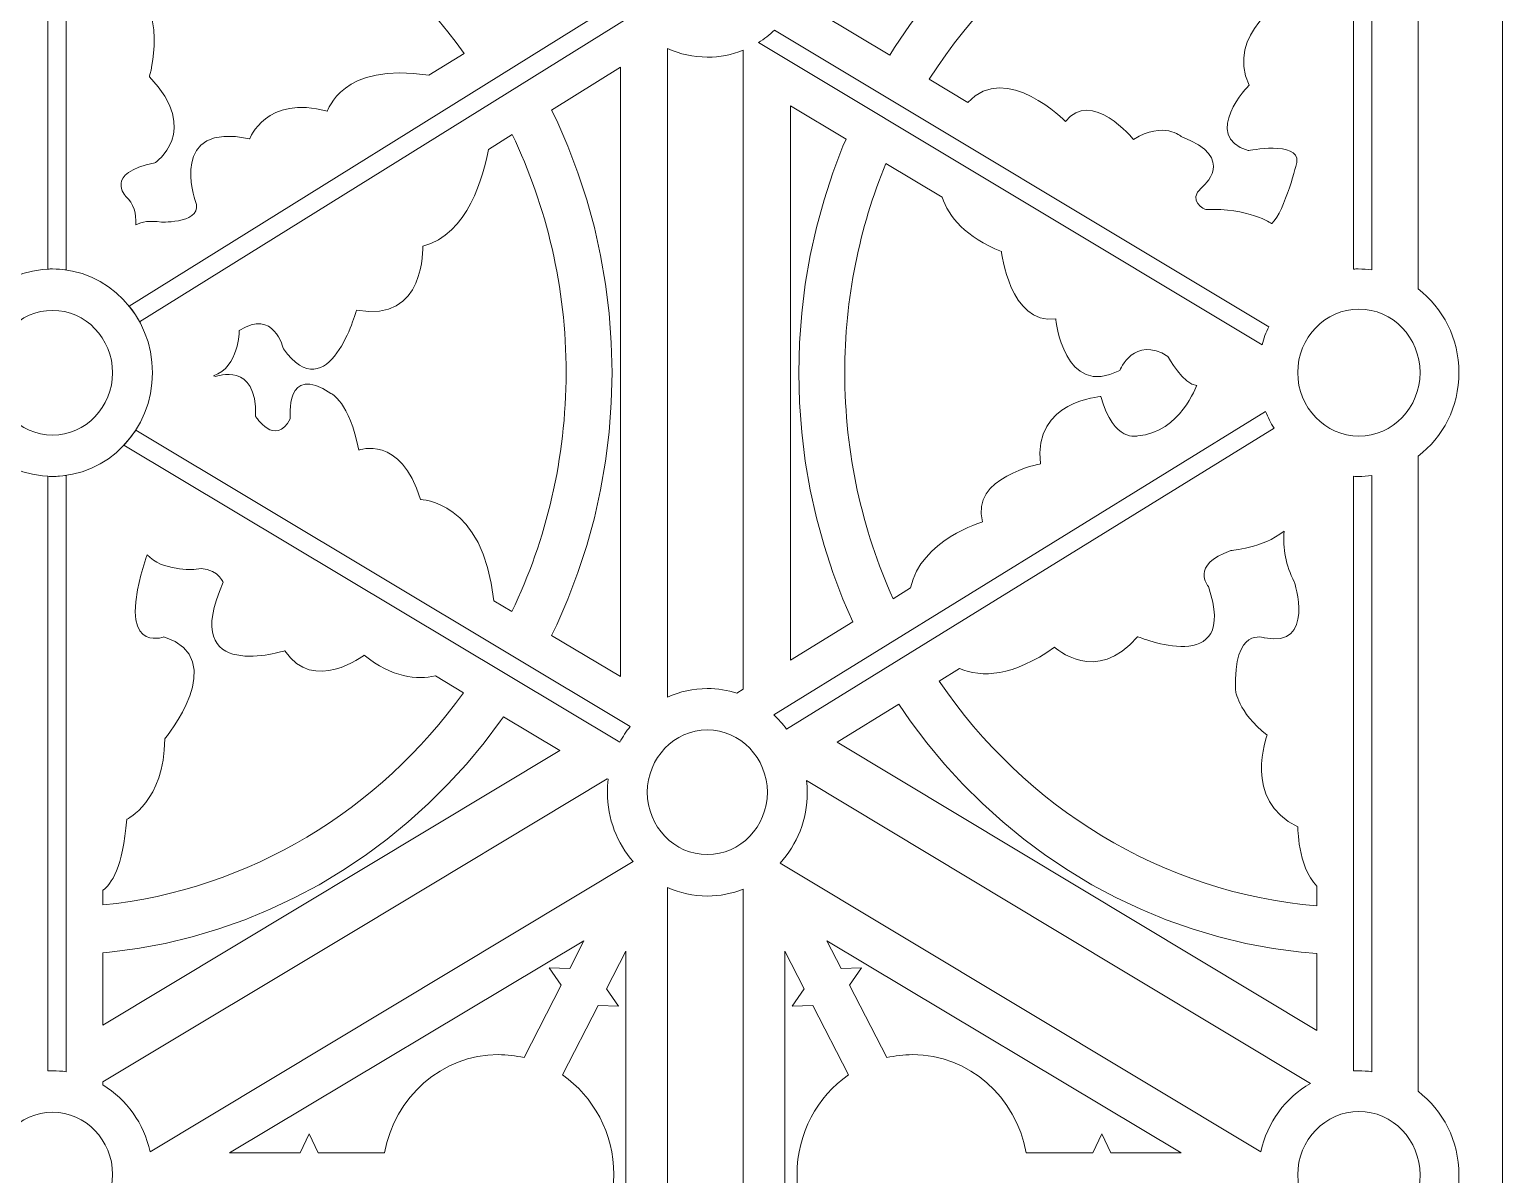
# Model space of a CAD drawing. Header units: centimetres. Extents: x 10.1 to 16.7, y -9.5 to 9.5.
# Drawn here: x 13.382 to 16.738, y 4.624 to 7.234 of the extents above; entities that cross this region are included whole.
import ezdxf

# ---------------------------------------------------------------- set-up
doc = ezdxf.new("R2010")
doc.units = ezdxf.units.CM
doc.header["$MEASUREMENT"] = 0
doc.layers.add('layer 1', color=7, linetype='Continuous')

msp = doc.modelspace()

# ---------------------------------------------------------------- linework, layer by layer
at = {"layer": 'layer 1', "color": 250, "lineweight": 9}
for points, knots in [([(10.14539, 9.49999), (10.14539, 9.49999), (16.7385, 9.49999), (16.7385, 9.49999), (16.7385, 9.49999), (16.7385, 9.49999), (16.7385, -9.50001), (16.7385, -9.50001), (16.7385, -9.50001), (16.7385, -9.50001), (10.14539, -9.50001), (10.14539, -9.50001), (10.14539, -9.50001), (10.14539, -9.50001), (10.14539, 9.49999), (10.14539, 9.49999)], [0, 0, 0, 0, 0.2, 0.2, 0.2, 0.2, 0.4, 0.4, 0.4, 0.4, 0.6, 0.6, 0.6, 0.6, 1, 1, 1, 1]), ([(15.34216, 7.17549), (15.34216, 7.17549), (15.35321, 7.19342), (15.35321, 7.19342), (15.35321, 7.19342), (15.35321, 7.19342), (15.38878, 7.24548), (15.38878, 7.24548), (15.38878, 7.24548), (15.38878, 7.24548), (15.42666, 7.29564), (15.42666, 7.29564), (15.42666, 7.29564), (15.42666, 7.29564), (15.46673, 7.34382), (15.46673, 7.34382), (15.46673, 7.34382), (15.46673, 7.34382), (15.50893, 7.38996), (15.50893, 7.38996), (15.50893, 7.38996), (15.50893, 7.38996), (15.55319, 7.43395), (15.55319, 7.43395), (15.55319, 7.43395), (15.55319, 7.43395), (15.59947, 7.47571), (15.59947, 7.47571), (15.59947, 7.47571), (15.59947, 7.47571), (15.64761, 7.51518), (15.64761, 7.51518), (15.64761, 7.51518), (15.64761, 7.51518), (15.69758, 7.55225), (15.69758, 7.55225), (15.69758, 7.55225), (15.69758, 7.55225), (15.74928, 7.58685), (15.74928, 7.58685), (15.74928, 7.58685), (15.74928, 7.58685), (15.80265, 7.6189), (15.80265, 7.6189), (15.80265, 7.6189), (15.80265, 7.6189), (15.85766, 7.64831), (15.85766, 7.64831), (15.85766, 7.64831), (15.85766, 7.64831), (15.91412, 7.67498), (15.91412, 7.67498), (15.91412, 7.67498), (15.91412, 7.67498), (15.97199, 7.69883), (15.97199, 7.69883), (15.97199, 7.69883), (15.97199, 7.69883), (16.03123, 7.71979), (16.03123, 7.71979), (16.03123, 7.71979), (16.03123, 7.71979), (16.09171, 7.73775), (16.09171, 7.73775), (16.09171, 7.73775), (16.09171, 7.73775), (16.15338, 7.75265), (16.15338, 7.75265), (16.15338, 7.75265), (16.15338, 7.75265), (16.21611, 7.76438), (16.21611, 7.76438), (16.21611, 7.76438), (16.21611, 7.76438), (16.27982, 7.77285), (16.27982, 7.77285), (16.27982, 7.77285), (16.27982, 7.77285), (16.31534, 7.77569), (16.31534, 7.77569), (16.31534, 7.77569), (16.31534, 7.77569), (16.31534, 7.95149), (16.31534, 7.95149), (16.31534, 7.95149), (16.31534, 7.95149), (15.18348, 7.27076), (15.18348, 7.27076), (15.18348, 7.27076), (15.18348, 7.27076), (15.34216, 7.17549), (15.34216, 7.17549)], [0, 0, 0, 0, 0.0416667, 0.0416667, 0.0416667, 0.0416667, 0.0833333, 0.0833333, 0.0833333, 0.0833333, 0.125, 0.125, 0.125, 0.125, 0.1666667, 0.1666667, 0.1666667, 0.1666667, 0.2083333, 0.2083333, 0.2083333, 0.2083333, 0.25, 0.25, 0.25, 0.25, 0.2916667, 0.2916667, 0.2916667, 0.2916667, 0.3333333, 0.3333333, 0.3333333, 0.3333333, 0.375, 0.375, 0.375, 0.375, 0.4166667, 0.4166667, 0.4166667, 0.4166667, 0.4583333, 0.4583333, 0.4583333, 0.4583333, 0.5, 0.5, 0.5, 0.5, 0.5416667, 0.5416667, 0.5416667, 0.5416667, 0.5833333, 0.5833333, 0.5833333, 0.5833333, 0.625, 0.625, 0.625, 0.625, 0.6666667, 0.6666667, 0.6666667, 0.6666667, 0.7083333, 0.7083333, 0.7083333, 0.7083333, 0.75, 0.75, 0.75, 0.75, 0.7916667, 0.7916667, 0.7916667, 0.7916667, 0.8333333, 0.8333333, 0.8333333, 0.8333333, 0.875, 0.875, 0.875, 0.875, 0.9166667, 0.9166667, 0.9166667, 0.9166667, 1, 1, 1, 1]), ([(14.29213, 7.12992), (14.09244, 7.161), (14.06091, 7.04784), (14.06091, 7.04784), (14.06091, 7.04784), (13.92066, 7.08632), (13.88357, 6.98463), (13.88357, 6.98463), (13.88357, 6.98463), (13.69827, 7.02585), (13.75914, 6.84443), (13.75914, 6.84443), (13.75914, 6.84443), (13.78296, 6.79221), (13.68235, 6.79495), (13.68235, 6.79495), (13.68235, 6.79495), (13.65671, 6.79912), (13.63792, 6.79575), (13.62409, 6.789), (13.62409, 6.789), (13.62555, 6.81461), (13.61954, 6.83737), (13.6016, 6.85356), (13.6016, 6.85356), (13.6016, 6.85356), (13.55011, 6.90685), (13.66754, 6.9303), (13.66754, 6.9303), (13.66754, 6.9303), (13.77455, 7.00067), (13.65514, 7.12646), (13.65514, 7.12646), (13.65514, 7.12646), (13.70248, 7.28636), (13.59951, 7.35244), (13.59951, 7.35244), (13.59951, 7.35244), (13.60958, 7.47742), (13.54924, 7.55336)], [0, 0, 0, 0, 0.0909091, 0.0909091, 0.0909091, 0.0909091, 0.1818182, 0.1818182, 0.1818182, 0.1818182, 0.2727273, 0.2727273, 0.2727273, 0.2727273, 0.3636364, 0.3636364, 0.3636364, 0.3636364, 0.4545455, 0.4545455, 0.4545455, 0.4545455, 0.5454545, 0.5454545, 0.5454545, 0.5454545, 0.6363636, 0.6363636, 0.6363636, 0.6363636, 0.7272727, 0.7272727, 0.7272727, 0.7272727, 0.8181818, 0.8181818, 0.8181818, 0.8181818, 1, 1, 1, 1]), ([(16.31534, 7.53657), (16.27754, 7.49505), (16.2476, 7.42451), (16.24541, 7.30554), (16.24541, 7.30554), (16.24541, 7.30554), (16.10746, 7.22452), (16.161, 7.10727), (16.161, 7.10727), (16.161, 7.10727), (16.04979, 6.99214), (16.15892, 6.95803), (16.15892, 6.95803), (16.15892, 6.95803), (16.27423, 6.98146), (16.27013, 6.93244), (16.27013, 6.93244), (16.27013, 6.93244), (16.24335, 6.82159), (16.21249, 6.79173), (16.21249, 6.79173), (16.21249, 6.79173), (16.15894, 6.82796), (16.06216, 6.82371), (16.06216, 6.82371), (16.06216, 6.82371), (16.01686, 6.8429), (16.05393, 6.87488), (16.05393, 6.87488), (16.05393, 6.87488), (16.13628, 6.94097), (16.00657, 6.99), (16.00657, 6.99), (16.00657, 6.99), (15.96743, 7.02624), (15.89741, 6.98362), (15.89741, 6.98362), (15.89741, 6.98362), (15.80066, 7.10087), (15.74299, 7.02411), (15.74299, 7.02411), (15.74299, 7.02411), (15.60737, 7.16253), (15.52012, 7.06793)], [0, 0, 0, 0, 0.0833333, 0.0833333, 0.0833333, 0.0833333, 0.1666667, 0.1666667, 0.1666667, 0.1666667, 0.25, 0.25, 0.25, 0.25, 0.3333333, 0.3333333, 0.3333333, 0.3333333, 0.4166667, 0.4166667, 0.4166667, 0.4166667, 0.5, 0.5, 0.5, 0.5, 0.5833333, 0.5833333, 0.5833333, 0.5833333, 0.6666667, 0.6666667, 0.6666667, 0.6666667, 0.75, 0.75, 0.75, 0.75, 0.8333333, 0.8333333, 0.8333333, 0.8333333, 1, 1, 1, 1]), ([(15.00795, 7.18681), (14.9826, 7.17669), (14.95516, 7.17112), (14.92648, 7.17112), (14.92648, 7.17112), (14.89437, 7.17112), (14.86381, 7.1781), (14.83605, 7.19063)], [0, 0, 0, 0, 0.3333333, 0.3333333, 0.3333333, 0.3333333, 1, 1, 1, 1]), ([(14.83605, 7.19063), (14.83605, 7.19063), (14.83605, 6.45175), (14.83605, 6.45175), (14.83605, 6.45175), (14.83605, 6.45175), (14.83605, 5.71224), (14.83605, 5.71224)], [0, 0, 0, 0, 0.3333333, 0.3333333, 0.3333333, 0.3333333, 1, 1, 1, 1]), ([(14.99391, 5.72112), (14.99391, 5.72112), (15.00825, 5.72999), (15.00825, 5.72999), (15.00825, 5.72999), (15.00825, 5.72999), (15.00825, 6.45175), (15.00825, 6.45175), (15.00825, 6.45175), (15.00825, 6.45175), (15.00825, 7.12496), (15.00825, 7.12496), (15.00825, 7.12496), (15.00825, 7.12496), (15.00795, 7.18681), (15.00795, 7.18681)], [0, 0, 0, 0, 0.2, 0.2, 0.2, 0.2, 0.4, 0.4, 0.4, 0.4, 0.6, 0.6, 0.6, 0.6, 1, 1, 1, 1]), ([(14.70929, 6.45175), (14.70929, 6.45175), (14.70761, 6.38367), (14.70761, 6.38367), (14.70761, 6.38367), (14.70761, 6.38367), (14.70268, 6.31639), (14.70268, 6.31639), (14.70268, 6.31639), (14.70268, 6.31639), (14.69456, 6.25006), (14.69456, 6.25006), (14.69456, 6.25006), (14.69456, 6.25006), (14.68332, 6.18475), (14.68332, 6.18475), (14.68332, 6.18475), (14.68332, 6.18475), (14.66903, 6.12056), (14.66903, 6.12056), (14.66903, 6.12056), (14.66903, 6.12056), (14.65182, 6.05759), (14.65182, 6.05759), (14.65182, 6.05759), (14.65182, 6.05759), (14.63172, 5.9959), (14.63172, 5.9959), (14.63172, 5.9959), (14.63172, 5.9959), (14.60883, 5.93561), (14.60883, 5.93561), (14.60883, 5.93561), (14.60883, 5.93561), (14.58324, 5.87681), (14.58324, 5.87681), (14.58324, 5.87681), (14.58324, 5.87681), (14.57146, 5.85293), (14.57146, 5.85293), (14.57146, 5.85293), (14.57146, 5.85293), (14.72825, 5.75896), (14.72825, 5.75896), (14.72825, 5.75896), (14.72825, 5.75896), (14.72825, 7.14798), (14.72825, 7.14798), (14.72825, 7.14798), (14.72825, 7.14798), (14.57155, 7.05047), (14.57155, 7.05047), (14.57155, 7.05047), (14.57155, 7.05047), (14.58324, 7.02671), (14.58324, 7.02671), (14.58324, 7.02671), (14.58324, 7.02671), (14.60883, 6.9679), (14.60883, 6.9679), (14.60883, 6.9679), (14.60883, 6.9679), (14.63172, 6.90761), (14.63172, 6.90761), (14.63172, 6.90761), (14.63172, 6.90761), (14.65182, 6.84593), (14.65182, 6.84593), (14.65182, 6.84593), (14.65182, 6.84593), (14.66903, 6.78295), (14.66903, 6.78295), (14.66903, 6.78295), (14.66903, 6.78295), (14.68332, 6.71877), (14.68332, 6.71877), (14.68332, 6.71877), (14.68332, 6.71877), (14.69456, 6.65345), (14.69456, 6.65345), (14.69456, 6.65345), (14.69456, 6.65345), (14.70268, 6.58712), (14.70268, 6.58712), (14.70268, 6.58712), (14.70268, 6.58712), (14.70761, 6.51986), (14.70761, 6.51986), (14.70761, 6.51986), (14.70761, 6.51986), (14.70929, 6.45175), (14.70929, 6.45175)], [0, 0, 0, 0, 0.0416667, 0.0416667, 0.0416667, 0.0416667, 0.0833333, 0.0833333, 0.0833333, 0.0833333, 0.125, 0.125, 0.125, 0.125, 0.1666667, 0.1666667, 0.1666667, 0.1666667, 0.2083333, 0.2083333, 0.2083333, 0.2083333, 0.25, 0.25, 0.25, 0.25, 0.2916667, 0.2916667, 0.2916667, 0.2916667, 0.3333333, 0.3333333, 0.3333333, 0.3333333, 0.375, 0.375, 0.375, 0.375, 0.4166667, 0.4166667, 0.4166667, 0.4166667, 0.4583333, 0.4583333, 0.4583333, 0.4583333, 0.5, 0.5, 0.5, 0.5, 0.5416667, 0.5416667, 0.5416667, 0.5416667, 0.5833333, 0.5833333, 0.5833333, 0.5833333, 0.625, 0.625, 0.625, 0.625, 0.6666667, 0.6666667, 0.6666667, 0.6666667, 0.7083333, 0.7083333, 0.7083333, 0.7083333, 0.75, 0.75, 0.75, 0.75, 0.7916667, 0.7916667, 0.7916667, 0.7916667, 0.8333333, 0.8333333, 0.8333333, 0.8333333, 0.875, 0.875, 0.875, 0.875, 0.9166667, 0.9166667, 0.9166667, 0.9166667, 1, 1, 1, 1]), ([(15.25791, 5.88405), (15.25791, 5.88405), (15.23548, 5.93561), (15.23548, 5.93561), (15.23548, 5.93561), (15.23548, 5.93561), (15.21259, 5.9959), (15.21259, 5.9959), (15.21259, 5.9959), (15.21259, 5.9959), (15.19249, 6.05759), (15.19249, 6.05759), (15.19249, 6.05759), (15.19249, 6.05759), (15.17527, 6.12056), (15.17527, 6.12056), (15.17527, 6.12056), (15.17527, 6.12056), (15.16099, 6.18475), (15.16099, 6.18475), (15.16099, 6.18475), (15.16099, 6.18475), (15.14974, 6.25006), (15.14974, 6.25006), (15.14974, 6.25006), (15.14974, 6.25006), (15.14162, 6.31639), (15.14162, 6.31639), (15.14162, 6.31639), (15.14162, 6.31639), (15.1367, 6.38367), (15.1367, 6.38367), (15.1367, 6.38367), (15.1367, 6.38367), (15.13501, 6.45175), (15.13501, 6.45175), (15.13501, 6.45175), (15.13501, 6.45175), (15.1367, 6.51984), (15.1367, 6.51984), (15.1367, 6.51984), (15.1367, 6.51984), (15.14162, 6.58712), (15.14162, 6.58712), (15.14162, 6.58712), (15.14162, 6.58712), (15.14974, 6.65345), (15.14974, 6.65345), (15.14974, 6.65345), (15.14974, 6.65345), (15.16099, 6.71877), (15.16099, 6.71877), (15.16099, 6.71877), (15.16099, 6.71877), (15.17527, 6.78295), (15.17527, 6.78295), (15.17527, 6.78295), (15.17527, 6.78295), (15.19249, 6.84593), (15.19249, 6.84593), (15.19249, 6.84593), (15.19249, 6.84593), (15.21259, 6.90761), (15.21259, 6.90761), (15.21259, 6.90761), (15.21259, 6.90761), (15.23548, 6.9679), (15.23548, 6.9679), (15.23548, 6.9679), (15.23548, 6.9679), (15.24259, 6.98426), (15.24259, 6.98426), (15.24259, 6.98426), (15.24259, 6.98426), (15.11606, 7.06024), (15.11606, 7.06024), (15.11606, 7.06024), (15.11606, 7.06024), (15.11606, 5.79653), (15.11606, 5.79653), (15.11606, 5.79653), (15.11606, 5.79653), (15.25791, 5.88405), (15.25791, 5.88405)], [0, 0, 0, 0, 0.0454545, 0.0454545, 0.0454545, 0.0454545, 0.0909091, 0.0909091, 0.0909091, 0.0909091, 0.1363636, 0.1363636, 0.1363636, 0.1363636, 0.1818182, 0.1818182, 0.1818182, 0.1818182, 0.2272727, 0.2272727, 0.2272727, 0.2272727, 0.2727273, 0.2727273, 0.2727273, 0.2727273, 0.3181818, 0.3181818, 0.3181818, 0.3181818, 0.3636364, 0.3636364, 0.3636364, 0.3636364, 0.4090909, 0.4090909, 0.4090909, 0.4090909, 0.4545455, 0.4545455, 0.4545455, 0.4545455, 0.5, 0.5, 0.5, 0.5, 0.5454545, 0.5454545, 0.5454545, 0.5454545, 0.5909091, 0.5909091, 0.5909091, 0.5909091, 0.6363636, 0.6363636, 0.6363636, 0.6363636, 0.6818182, 0.6818182, 0.6818182, 0.6818182, 0.7272727, 0.7272727, 0.7272727, 0.7272727, 0.7727273, 0.7727273, 0.7727273, 0.7727273, 0.8181818, 0.8181818, 0.8181818, 0.8181818, 0.8636364, 0.8636364, 0.8636364, 0.8636364, 0.9090909, 0.9090909, 0.9090909, 0.9090909, 1, 1, 1, 1]), ([(13.80112, 6.44458), (13.85972, 6.46419), (13.85972, 6.54758), (13.85972, 6.54758), (13.85972, 6.54758), (13.93913, 6.59981), (13.96034, 6.50636), (13.96034, 6.50636), (13.96034, 6.50636), (14.06358, 6.36342), (14.12711, 6.5943), (14.12711, 6.5943), (14.12711, 6.5943), (14.28595, 6.56407), (14.27799, 6.73998), (14.27799, 6.73998), (14.27799, 6.73998), (14.38146, 6.76578), (14.41698, 6.90246), (14.42755, 6.96087)], [0, 0, 0, 0, 0.1666667, 0.1666667, 0.1666667, 0.1666667, 0.3333333, 0.3333333, 0.3333333, 0.3333333, 0.5, 0.5, 0.5, 0.5, 0.6666667, 0.6666667, 0.6666667, 0.6666667, 1, 1, 1, 1]), ([(15.34973, 5.93653), (15.2792, 6.09319), (15.23966, 6.2678), (15.23966, 6.45175), (15.23966, 6.45175), (15.23966, 6.62097), (15.27307, 6.7823), (15.33333, 6.929)], [0, 0, 0, 0, 0.3333333, 0.3333333, 0.3333333, 0.3333333, 1, 1, 1, 1]), ([(15.46146, 6.85218), (15.47632, 6.80631), (15.51512, 6.76133), (15.5968, 6.72776), (15.5968, 6.72776), (15.5968, 6.72776), (15.61533, 6.56149), (15.72036, 6.57426), (15.72036, 6.57426), (15.72036, 6.57426), (15.73888, 6.39093), (15.86654, 6.45701), (15.86654, 6.45701), (15.86654, 6.45701), (15.89949, 6.53802), (15.97569, 6.48898), (15.97569, 6.48898), (15.97569, 6.48898), (16.01276, 6.4229), (16.04155, 6.4229), (16.04155, 6.4229), (16.04155, 6.4229), (16.00449, 6.31631), (15.90774, 6.30777), (15.90774, 6.30777), (15.90774, 6.30777), (15.85215, 6.29072), (15.82329, 6.39731), (15.82329, 6.39731), (15.82329, 6.39731), (15.66887, 6.38879), (15.68534, 6.24381), (15.68534, 6.24381), (15.68534, 6.24381), (15.52473, 6.21396), (15.55355, 6.11163), (15.55355, 6.11163), (15.55355, 6.11163), (15.4122, 6.07024), (15.38965, 5.96137)], [0, 0, 0, 0, 0.0909091, 0.0909091, 0.0909091, 0.0909091, 0.1818182, 0.1818182, 0.1818182, 0.1818182, 0.2727273, 0.2727273, 0.2727273, 0.2727273, 0.3636364, 0.3636364, 0.3636364, 0.3636364, 0.4545455, 0.4545455, 0.4545455, 0.4545455, 0.5454545, 0.5454545, 0.5454545, 0.5454545, 0.6363636, 0.6363636, 0.6363636, 0.6363636, 0.7272727, 0.7272727, 0.7272727, 0.7272727, 0.8181818, 0.8181818, 0.8181818, 0.8181818, 1, 1, 1, 1]), ([(13.66225, 6.45175), (13.66225, 6.3215), (13.55992, 6.21525), (13.43449, 6.21525), (13.43449, 6.21525), (13.30905, 6.21525), (13.2067, 6.3215), (13.2067, 6.45175), (13.2067, 6.45175), (13.2067, 6.58201), (13.30905, 6.68826), (13.43449, 6.68826), (13.43449, 6.68826), (13.55992, 6.68826), (13.66225, 6.58201), (13.66225, 6.45175)], [0, 0, 0, 0, 0.2, 0.2, 0.2, 0.2, 0.4, 0.4, 0.4, 0.4, 0.6, 0.6, 0.6, 0.6, 1, 1, 1, 1]), ([(13.42372, 6.68798), (13.42726, 6.68816), (13.43086, 6.68826), (13.43449, 6.68826), (13.43449, 6.68826), (13.44503, 6.68826), (13.45538, 6.6875), (13.46556, 6.68605)], [0, 0, 0, 0, 0.3333333, 0.3333333, 0.3333333, 0.3333333, 1, 1, 1, 1]), ([(16.39905, 6.68798), (16.40262, 6.68816), (16.40622, 6.68826), (16.40984, 6.68826), (16.40984, 6.68826), (16.42036, 6.68826), (16.43074, 6.6875), (16.44089, 6.68605)], [0, 0, 0, 0, 0.3333333, 0.3333333, 0.3333333, 0.3333333, 1, 1, 1, 1]), ([(16.54611, 6.6426), (16.60252, 6.59943), (16.63924, 6.52999), (16.63924, 6.45193), (16.63924, 6.45193), (16.63924, 6.37387), (16.60252, 6.30444), (16.54611, 6.26126)], [0, 0, 0, 0, 0.3333333, 0.3333333, 0.3333333, 0.3333333, 1, 1, 1, 1]), ([(13.57128, 6.45175), (13.57128, 6.37353), (13.50982, 6.30971), (13.43449, 6.30971), (13.43449, 6.30971), (13.35913, 6.30971), (13.29769, 6.37353), (13.29769, 6.45175), (13.29769, 6.45175), (13.29769, 6.52999), (13.35913, 6.5938), (13.43449, 6.5938), (13.43449, 6.5938), (13.50982, 6.5938), (13.57128, 6.52999), (13.57128, 6.45175)], [0, 0, 0, 0, 0.2, 0.2, 0.2, 0.2, 0.4, 0.4, 0.4, 0.4, 0.6, 0.6, 0.6, 0.6, 1, 1, 1, 1]), ([(16.55063, 6.45193), (16.55063, 6.37221), (16.48802, 6.30718), (16.41122, 6.30718), (16.41122, 6.30718), (16.33443, 6.30718), (16.27181, 6.37221), (16.27181, 6.45193), (16.27181, 6.45193), (16.27181, 6.53165), (16.33443, 6.59668), (16.41122, 6.59668), (16.41122, 6.59668), (16.48802, 6.59668), (16.55063, 6.53165), (16.55063, 6.45193)], [0, 0, 0, 0, 0.2, 0.2, 0.2, 0.2, 0.4, 0.4, 0.4, 0.4, 0.6, 0.6, 0.6, 0.6, 1, 1, 1, 1]), ([(14.43964, 5.93198), (14.41681, 6.16026), (14.27267, 6.16277), (14.27267, 6.16277), (14.27267, 6.16277), (14.22768, 6.31119), (14.13239, 6.27547), (14.13239, 6.27547), (14.13239, 6.27547), (14.11122, 6.38541), (14.06887, 6.40465), (14.06887, 6.40465), (14.06887, 6.40465), (13.96297, 6.4761), (13.97619, 6.34693), (13.97619, 6.34693), (13.97619, 6.34693), (13.94178, 6.28096), (13.89679, 6.35242), (13.89679, 6.35242), (13.89679, 6.35242), (13.90207, 6.47886), (13.80681, 6.44314), (13.80681, 6.44314)], [0, 0, 0, 0, 0.1428571, 0.1428571, 0.1428571, 0.1428571, 0.2857143, 0.2857143, 0.2857143, 0.2857143, 0.4285714, 0.4285714, 0.4285714, 0.4285714, 0.5714286, 0.5714286, 0.5714286, 0.5714286, 0.7142857, 0.7142857, 0.7142857, 0.7142857, 1, 1, 1, 1]), ([(13.46556, 6.21747), (13.45538, 6.21602), (13.44503, 6.21525), (13.43449, 6.21525), (13.43449, 6.21525), (13.43086, 6.21525), (13.42726, 6.21536), (13.42372, 6.21553)], [0, 0, 0, 0, 0.3333333, 0.3333333, 0.3333333, 0.3333333, 1, 1, 1, 1]), ([(16.44089, 6.21747), (16.43074, 6.21602), (16.42036, 6.21525), (16.40984, 6.21525), (16.40984, 6.21525), (16.40622, 6.21525), (16.40262, 6.21536), (16.39905, 6.21553)], [0, 0, 0, 0, 0.3333333, 0.3333333, 0.3333333, 0.3333333, 1, 1, 1, 1]), ([(15.50094, 5.7773), (15.55206, 5.75594), (15.62286, 5.7589), (15.71774, 5.82574), (15.71774, 5.82574), (15.71774, 5.82574), (15.81335, 5.73752), (15.90678, 5.84999), (15.90678, 5.84999), (15.90678, 5.84999), (16.14042, 5.75295), (16.06821, 5.96467), (16.06821, 5.96467), (16.06821, 5.96467), (16.02572, 6.01319), (16.11915, 6.04629), (16.11915, 6.04629), (16.11915, 6.04629), (16.19193, 6.0516), (16.24063, 6.0903), (16.24063, 6.0903), (16.23821, 6.05168), (16.24406, 6.01212), (16.26396, 5.97519), (16.26396, 5.97519), (16.26396, 5.97519), (16.3134, 5.82381), (16.19601, 5.84726), (16.19601, 5.84726), (16.19601, 5.84726), (16.12394, 5.87499), (16.13012, 5.72787), (16.13012, 5.72787), (16.13012, 5.72787), (16.13423, 5.67883), (16.20216, 5.62553), (16.20216, 5.62553), (16.20216, 5.62553), (16.14452, 5.47629), (16.27217, 5.4166), (16.27217, 5.4166), (16.27217, 5.4166), (16.27083, 5.32828), (16.31534, 5.28124)], [0, 0, 0, 0, 0.0833333, 0.0833333, 0.0833333, 0.0833333, 0.1666667, 0.1666667, 0.1666667, 0.1666667, 0.25, 0.25, 0.25, 0.25, 0.3333333, 0.3333333, 0.3333333, 0.3333333, 0.4166667, 0.4166667, 0.4166667, 0.4166667, 0.5, 0.5, 0.5, 0.5, 0.5833333, 0.5833333, 0.5833333, 0.5833333, 0.6666667, 0.6666667, 0.6666667, 0.6666667, 0.75, 0.75, 0.75, 0.75, 0.8333333, 0.8333333, 0.8333333, 0.8333333, 1, 1, 1, 1]), ([(13.54924, 5.27193), (13.56803, 5.28504), (13.59465, 5.32322), (13.60365, 5.43366), (13.60365, 5.43366), (13.60365, 5.43366), (13.69014, 5.47416), (13.69014, 5.61701), (13.69014, 5.61701), (13.69014, 5.61701), (13.84252, 5.80036), (13.68809, 5.8494), (13.68809, 5.8494), (13.68809, 5.8494), (13.57482, 5.80674), (13.64689, 6.02849), (13.64689, 6.02849), (13.64689, 6.02849), (13.64849, 6.03138), (13.64996, 6.03686), (13.64996, 6.03686), (13.68353, 5.99896), (13.7565, 6.00335), (13.7565, 6.00335), (13.7565, 6.00335), (13.80413, 6.01434), (13.82353, 5.97412), (13.82353, 5.97412), (13.82353, 5.97412), (13.71829, 5.73993), (13.96388, 5.81799), (13.96388, 5.81799), (13.96388, 5.81799), (14.02899, 5.71913), (14.14429, 5.80759), (14.14429, 5.80759), (14.14429, 5.80759), (14.20913, 5.75651), (14.26499, 5.75102), (14.30698, 5.7606)], [0, 0, 0, 0, 0.0909091, 0.0909091, 0.0909091, 0.0909091, 0.1818182, 0.1818182, 0.1818182, 0.1818182, 0.2727273, 0.2727273, 0.2727273, 0.2727273, 0.3636364, 0.3636364, 0.3636364, 0.3636364, 0.4545455, 0.4545455, 0.4545455, 0.4545455, 0.5454545, 0.5454545, 0.5454545, 0.5454545, 0.6363636, 0.6363636, 0.6363636, 0.6363636, 0.7272727, 0.7272727, 0.7272727, 0.7272727, 0.8181818, 0.8181818, 0.8181818, 0.8181818, 1, 1, 1, 1]), ([(14.83605, 5.71224), (14.86381, 5.72477), (14.89437, 5.73174), (14.92648, 5.73174), (14.92648, 5.73174), (14.94993, 5.73174), (14.9726, 5.72802), (14.99391, 5.72112)], [0, 0, 0, 0, 0.3333333, 0.3333333, 0.3333333, 0.3333333, 1, 1, 1, 1]), ([(16.31534, 5.12782), (16.31534, 5.12782), (16.27982, 5.13066), (16.27982, 5.13066), (16.27982, 5.13066), (16.27982, 5.13066), (16.21611, 5.13914), (16.21611, 5.13914), (16.21611, 5.13914), (16.21611, 5.13914), (16.15338, 5.15086), (16.15338, 5.15086), (16.15338, 5.15086), (16.15338, 5.15086), (16.09171, 5.16575), (16.09171, 5.16575), (16.09171, 5.16575), (16.09171, 5.16575), (16.03123, 5.18372), (16.03123, 5.18372), (16.03123, 5.18372), (16.03123, 5.18372), (15.97199, 5.20468), (15.97199, 5.20468), (15.97199, 5.20468), (15.97199, 5.20468), (15.91412, 5.22854), (15.91412, 5.22854), (15.91412, 5.22854), (15.91412, 5.22854), (15.85766, 5.25521), (15.85766, 5.25521), (15.85766, 5.25521), (15.85766, 5.25521), (15.80265, 5.28461), (15.80265, 5.28461), (15.80265, 5.28461), (15.80265, 5.28461), (15.74928, 5.31666), (15.74928, 5.31666), (15.74928, 5.31666), (15.74928, 5.31666), (15.69758, 5.35126), (15.69758, 5.35126), (15.69758, 5.35126), (15.69758, 5.35126), (15.64761, 5.38834), (15.64761, 5.38834), (15.64761, 5.38834), (15.64761, 5.38834), (15.59947, 5.4278), (15.59947, 5.4278), (15.59947, 5.4278), (15.59947, 5.4278), (15.55319, 5.46958), (15.55319, 5.46958), (15.55319, 5.46958), (15.55319, 5.46958), (15.50893, 5.51355), (15.50893, 5.51355), (15.50893, 5.51355), (15.50893, 5.51355), (15.46673, 5.55969), (15.46673, 5.55969), (15.46673, 5.55969), (15.46673, 5.55969), (15.42666, 5.60787), (15.42666, 5.60787), (15.42666, 5.60787), (15.42666, 5.60787), (15.38878, 5.65803), (15.38878, 5.65803), (15.38878, 5.65803), (15.38878, 5.65803), (15.36277, 5.69609), (15.36277, 5.69609), (15.36277, 5.69609), (15.36277, 5.69609), (15.22238, 5.60939), (15.22238, 5.60939), (15.22238, 5.60939), (15.22238, 5.60939), (16.31534, 4.95202), (16.31534, 4.95202), (16.31534, 4.95202), (16.31534, 4.95202), (16.31534, 5.12782), (16.31534, 5.12782)], [0, 0, 0, 0, 0.0434783, 0.0434783, 0.0434783, 0.0434783, 0.0869565, 0.0869565, 0.0869565, 0.0869565, 0.1304348, 0.1304348, 0.1304348, 0.1304348, 0.173913, 0.173913, 0.173913, 0.173913, 0.2173913, 0.2173913, 0.2173913, 0.2173913, 0.2608696, 0.2608696, 0.2608696, 0.2608696, 0.3043478, 0.3043478, 0.3043478, 0.3043478, 0.3478261, 0.3478261, 0.3478261, 0.3478261, 0.3913043, 0.3913043, 0.3913043, 0.3913043, 0.4347826, 0.4347826, 0.4347826, 0.4347826, 0.4782609, 0.4782609, 0.4782609, 0.4782609, 0.5217391, 0.5217391, 0.5217391, 0.5217391, 0.5652174, 0.5652174, 0.5652174, 0.5652174, 0.6086957, 0.6086957, 0.6086957, 0.6086957, 0.6521739, 0.6521739, 0.6521739, 0.6521739, 0.6956522, 0.6956522, 0.6956522, 0.6956522, 0.7391304, 0.7391304, 0.7391304, 0.7391304, 0.7826087, 0.7826087, 0.7826087, 0.7826087, 0.826087, 0.826087, 0.826087, 0.826087, 0.8695652, 0.8695652, 0.8695652, 0.8695652, 0.9130435, 0.9130435, 0.9130435, 0.9130435, 1, 1, 1, 1]), ([(14.46208, 5.66761), (14.46208, 5.66761), (14.45553, 5.65803), (14.45553, 5.65803), (14.45553, 5.65803), (14.45553, 5.65803), (14.41765, 5.60787), (14.41765, 5.60787), (14.41765, 5.60787), (14.41765, 5.60787), (14.37761, 5.55969), (14.37761, 5.55969), (14.37761, 5.55969), (14.37761, 5.55969), (14.33537, 5.51355), (14.33537, 5.51355), (14.33537, 5.51355), (14.33537, 5.51355), (14.29112, 5.46958), (14.29112, 5.46958), (14.29112, 5.46958), (14.29112, 5.46958), (14.24483, 5.4278), (14.24483, 5.4278), (14.24483, 5.4278), (14.24483, 5.4278), (14.1967, 5.38834), (14.1967, 5.38834), (14.1967, 5.38834), (14.1967, 5.38834), (14.14673, 5.35126), (14.14673, 5.35126), (14.14673, 5.35126), (14.14673, 5.35126), (14.09502, 5.31666), (14.09502, 5.31666), (14.09502, 5.31666), (14.09502, 5.31666), (14.04165, 5.28461), (14.04165, 5.28461), (14.04165, 5.28461), (14.04165, 5.28461), (13.98665, 5.25521), (13.98665, 5.25521), (13.98665, 5.25521), (13.98665, 5.25521), (13.93019, 5.22854), (13.93019, 5.22854), (13.93019, 5.22854), (13.93019, 5.22854), (13.87232, 5.20468), (13.87232, 5.20468), (13.87232, 5.20468), (13.87232, 5.20468), (13.81308, 5.18372), (13.81308, 5.18372), (13.81308, 5.18372), (13.81308, 5.18372), (13.75259, 5.16575), (13.75259, 5.16575), (13.75259, 5.16575), (13.75259, 5.16575), (13.69095, 5.15086), (13.69095, 5.15086), (13.69095, 5.15086), (13.69095, 5.15086), (13.6282, 5.13914), (13.6282, 5.13914), (13.6282, 5.13914), (13.6282, 5.13914), (13.56448, 5.13066), (13.56448, 5.13066), (13.56448, 5.13066), (13.56448, 5.13066), (13.54924, 5.12945), (13.54924, 5.12945), (13.54924, 5.12945), (13.54924, 5.12945), (13.54924, 4.96422), (13.54924, 4.96422), (13.54924, 4.96422), (13.54924, 4.96422), (14.59064, 5.59054), (14.59064, 5.59054), (14.59064, 5.59054), (14.59064, 5.59054), (14.46208, 5.66761), (14.46208, 5.66761)], [0, 0, 0, 0, 0.0434783, 0.0434783, 0.0434783, 0.0434783, 0.0869565, 0.0869565, 0.0869565, 0.0869565, 0.1304348, 0.1304348, 0.1304348, 0.1304348, 0.173913, 0.173913, 0.173913, 0.173913, 0.2173913, 0.2173913, 0.2173913, 0.2173913, 0.2608696, 0.2608696, 0.2608696, 0.2608696, 0.3043478, 0.3043478, 0.3043478, 0.3043478, 0.3478261, 0.3478261, 0.3478261, 0.3478261, 0.3913043, 0.3913043, 0.3913043, 0.3913043, 0.4347826, 0.4347826, 0.4347826, 0.4347826, 0.4782609, 0.4782609, 0.4782609, 0.4782609, 0.5217391, 0.5217391, 0.5217391, 0.5217391, 0.5652174, 0.5652174, 0.5652174, 0.5652174, 0.6086957, 0.6086957, 0.6086957, 0.6086957, 0.6521739, 0.6521739, 0.6521739, 0.6521739, 0.6956522, 0.6956522, 0.6956522, 0.6956522, 0.7391304, 0.7391304, 0.7391304, 0.7391304, 0.7826087, 0.7826087, 0.7826087, 0.7826087, 0.826087, 0.826087, 0.826087, 0.826087, 0.8695652, 0.8695652, 0.8695652, 0.8695652, 0.9130435, 0.9130435, 0.9130435, 0.9130435, 1, 1, 1, 1]), ([(15.06328, 5.49523), (15.06328, 5.41699), (15.00184, 5.35319), (14.92648, 5.35319), (14.92648, 5.35319), (14.85112, 5.35319), (14.78969, 5.41699), (14.78969, 5.49523), (14.78969, 5.49523), (14.78969, 5.57347), (14.85112, 5.63729), (14.92648, 5.63729), (14.92648, 5.63729), (15.00184, 5.63729), (15.06328, 5.57347), (15.06328, 5.49523)], [0, 0, 0, 0, 0.2, 0.2, 0.2, 0.2, 0.4, 0.4, 0.4, 0.4, 0.6, 0.6, 0.6, 0.6, 1, 1, 1, 1]), ([(14.7005, 5.52477), (14.7005, 5.52477), (14.69836, 5.52597), (14.69836, 5.52597), (14.69836, 5.52597), (14.69836, 5.52597), (14.13529, 5.18731), (14.13529, 5.18731), (14.13529, 5.18731), (14.13529, 5.18731), (13.54924, 4.83485), (13.54924, 4.83485), (13.54924, 4.83485), (13.54924, 4.83485), (13.54924, 4.82802), (13.54924, 4.82802)], [0, 0, 0, 0, 0.2, 0.2, 0.2, 0.2, 0.4, 0.4, 0.4, 0.4, 0.6, 0.6, 0.6, 0.6, 1, 1, 1, 1]), ([(14.75738, 5.33708), (14.72093, 5.37904), (14.69873, 5.43452), (14.69873, 5.49523), (14.69873, 5.49523), (14.69873, 5.50523), (14.69935, 5.5151), (14.7005, 5.52477)], [0, 0, 0, 0, 0.3333333, 0.3333333, 0.3333333, 0.3333333, 1, 1, 1, 1]), ([(16.3008, 4.8314), (16.3008, 4.8314), (15.70902, 5.18731), (15.70902, 5.18731), (15.70902, 5.18731), (15.70902, 5.18731), (15.15278, 5.52185), (15.15278, 5.52185)], [0, 0, 0, 0, 0.3333333, 0.3333333, 0.3333333, 0.3333333, 1, 1, 1, 1]), ([(15.00825, 5.27455), (14.98283, 5.26434), (14.95528, 5.25873), (14.92648, 5.25873), (14.92648, 5.25873), (14.89437, 5.25873), (14.86381, 5.2657), (14.83605, 5.27825)], [0, 0, 0, 0, 0.3333333, 0.3333333, 0.3333333, 0.3333333, 1, 1, 1, 1]), ([(13.83779, 4.67317), (13.83779, 4.67317), (14.64524, 5.15623), (14.64524, 5.15623), (14.64524, 5.15623), (14.64524, 5.15623), (14.61296, 5.09329), (14.61296, 5.09329), (14.61296, 5.09329), (14.61296, 5.09329), (14.5664, 5.09486), (14.5664, 5.09486), (14.5664, 5.09486), (14.5664, 5.09486), (14.59371, 5.05564), (14.59371, 5.05564), (14.59371, 5.05564), (14.59371, 5.05564), (14.50892, 4.89028), (14.50892, 4.89028)], [0, 0, 0, 0, 0.1666667, 0.1666667, 0.1666667, 0.1666667, 0.3333333, 0.3333333, 0.3333333, 0.3333333, 0.5, 0.5, 0.5, 0.5, 0.6666667, 0.6666667, 0.6666667, 0.6666667, 1, 1, 1, 1]), ([(16.00651, 4.67317), (16.00651, 4.67317), (15.19907, 5.15623), (15.19907, 5.15623), (15.19907, 5.15623), (15.19907, 5.15623), (15.23135, 5.09329), (15.23135, 5.09329), (15.23135, 5.09329), (15.23135, 5.09329), (15.27791, 5.09486), (15.27791, 5.09486), (15.27791, 5.09486), (15.27791, 5.09486), (15.25063, 5.05564), (15.25063, 5.05564), (15.25063, 5.05564), (15.25063, 5.05564), (15.33538, 4.89028), (15.33538, 4.89028)], [0, 0, 0, 0, 0.1666667, 0.1666667, 0.1666667, 0.1666667, 0.3333333, 0.3333333, 0.3333333, 0.3333333, 0.5, 0.5, 0.5, 0.5, 0.6666667, 0.6666667, 0.6666667, 0.6666667, 1, 1, 1, 1]), ([(14.59643, 4.85086), (14.59643, 4.85086), (14.67763, 5.00923), (14.67763, 5.00923), (14.67763, 5.00923), (14.67763, 5.00923), (14.7242, 5.00765), (14.7242, 5.00765), (14.7242, 5.00765), (14.7242, 5.00765), (14.69692, 5.0469), (14.69692, 5.0469), (14.69692, 5.0469), (14.69692, 5.0469), (14.74095, 5.13282), (14.74095, 5.13282)], [0, 0, 0, 0, 0.2, 0.2, 0.2, 0.2, 0.4, 0.4, 0.4, 0.4, 0.6, 0.6, 0.6, 0.6, 1, 1, 1, 1]), ([(14.74095, 5.13282), (14.74095, 5.13282), (14.74095, 4.1331), (14.74095, 4.1331), (14.74095, 4.1331), (14.74095, 4.1331), (14.70019, 4.21268), (14.70019, 4.21268), (14.70019, 4.21268), (14.70019, 4.21268), (14.72746, 4.25191), (14.72746, 4.25191), (14.72746, 4.25191), (14.72746, 4.25191), (14.68087, 4.25033), (14.68087, 4.25033), (14.68087, 4.25033), (14.68087, 4.25033), (14.60331, 4.40169), (14.60331, 4.40169)], [0, 0, 0, 0, 0.1666667, 0.1666667, 0.1666667, 0.1666667, 0.3333333, 0.3333333, 0.3333333, 0.3333333, 0.5, 0.5, 0.5, 0.5, 0.6666667, 0.6666667, 0.6666667, 0.6666667, 1, 1, 1, 1]), ([(15.10335, 5.13282), (15.10335, 5.13282), (15.10335, 4.1331), (15.10335, 4.1331), (15.10335, 4.1331), (15.10335, 4.1331), (15.14414, 4.21268), (15.14414, 4.21268), (15.14414, 4.21268), (15.14414, 4.21268), (15.11684, 4.25191), (15.11684, 4.25191), (15.11684, 4.25191), (15.11684, 4.25191), (15.16344, 4.25033), (15.16344, 4.25033), (15.16344, 4.25033), (15.16344, 4.25033), (15.24102, 4.40169), (15.24102, 4.40169)], [0, 0, 0, 0, 0.1666667, 0.1666667, 0.1666667, 0.1666667, 0.3333333, 0.3333333, 0.3333333, 0.3333333, 0.5, 0.5, 0.5, 0.5, 0.6666667, 0.6666667, 0.6666667, 0.6666667, 1, 1, 1, 1]), ([(15.24788, 4.85086), (15.24788, 4.85086), (15.1667, 5.00923), (15.1667, 5.00923), (15.1667, 5.00923), (15.1667, 5.00923), (15.12011, 5.00765), (15.12011, 5.00765), (15.12011, 5.00765), (15.12011, 5.00765), (15.14738, 5.0469), (15.14738, 5.0469), (15.14738, 5.0469), (15.14738, 5.0469), (15.10335, 5.13282), (15.10335, 5.13282)], [0, 0, 0, 0, 0.2, 0.2, 0.2, 0.2, 0.4, 0.4, 0.4, 0.4, 0.6, 0.6, 0.6, 0.6, 1, 1, 1, 1]), ([(14.50892, 4.89028), (14.48997, 4.89479), (14.47029, 4.89719), (14.4501, 4.89719), (14.4501, 4.89719), (14.32132, 4.89719), (14.21362, 4.80033), (14.19113, 4.67317)], [0, 0, 0, 0, 0.3333333, 0.3333333, 0.3333333, 0.3333333, 1, 1, 1, 1]), ([(15.33538, 4.89028), (15.35433, 4.89479), (15.37402, 4.89719), (15.39421, 4.89719), (15.39421, 4.89719), (15.52299, 4.89719), (15.63068, 4.80033), (15.65318, 4.67317)], [0, 0, 0, 0, 0.3333333, 0.3333333, 0.3333333, 0.3333333, 1, 1, 1, 1]), ([(13.42372, 4.8601), (13.42726, 4.86028), (13.43086, 4.86039), (13.43449, 4.86039), (13.43449, 4.86039), (13.44503, 4.86039), (13.45538, 4.85961), (13.46556, 4.85816)], [0, 0, 0, 0, 0.3333333, 0.3333333, 0.3333333, 0.3333333, 1, 1, 1, 1]), ([(14.60331, 4.40169), (14.66987, 4.45137), (14.71338, 4.53249), (14.71338, 4.6238), (14.71338, 4.6238), (14.71338, 4.71822), (14.66689, 4.80171), (14.59643, 4.85086)], [0, 0, 0, 0, 0.3333333, 0.3333333, 0.3333333, 0.3333333, 1, 1, 1, 1]), ([(15.24102, 4.40169), (15.17443, 4.45137), (15.13093, 4.53249), (15.13093, 4.6238), (15.13093, 4.6238), (15.13093, 4.71822), (15.17744, 4.80171), (15.24788, 4.85086)], [0, 0, 0, 0, 0.3333333, 0.3333333, 0.3333333, 0.3333333, 1, 1, 1, 1]), ([(16.39905, 4.8601), (16.40262, 4.86028), (16.40622, 4.86039), (16.40984, 4.86039), (16.40984, 4.86039), (16.42036, 4.86039), (16.43074, 4.85961), (16.44089, 4.85816)], [0, 0, 0, 0, 0.3333333, 0.3333333, 0.3333333, 0.3333333, 1, 1, 1, 1]), ([(16.54611, 4.81352), (16.60252, 4.77036), (16.63924, 4.70093), (16.63924, 4.62287), (16.63924, 4.62287), (16.63924, 4.54481), (16.60252, 4.47538), (16.54611, 4.4322)], [0, 0, 0, 0, 0.3333333, 0.3333333, 0.3333333, 0.3333333, 1, 1, 1, 1]), ([(16.55063, 4.62287), (16.55063, 4.54315), (16.48802, 4.47812), (16.41122, 4.47812), (16.41122, 4.47812), (16.33443, 4.47812), (16.27181, 4.54315), (16.27181, 4.62287), (16.27181, 4.62287), (16.27181, 4.7026), (16.33443, 4.76762), (16.41122, 4.76762), (16.41122, 4.76762), (16.48802, 4.76762), (16.55063, 4.7026), (16.55063, 4.62287)], [0, 0, 0, 0, 0.2, 0.2, 0.2, 0.2, 0.4, 0.4, 0.4, 0.4, 0.6, 0.6, 0.6, 0.6, 1, 1, 1, 1]), ([(13.57128, 4.62388), (13.57128, 4.54564), (13.50982, 4.48182), (13.43449, 4.48182), (13.43449, 4.48182), (13.35913, 4.48182), (13.29769, 4.54564), (13.29769, 4.62388), (13.29769, 4.62388), (13.29769, 4.70212), (13.35913, 4.76592), (13.43449, 4.76592), (13.43449, 4.76592), (13.50982, 4.76592), (13.57128, 4.70212), (13.57128, 4.62388)], [0, 0, 0, 0, 0.2, 0.2, 0.2, 0.2, 0.4, 0.4, 0.4, 0.4, 0.6, 0.6, 0.6, 0.6, 1, 1, 1, 1]), ([(14.19113, 4.67317), (14.19113, 4.67317), (14.03968, 4.67317), (14.03968, 4.67317), (14.03968, 4.67317), (14.03968, 4.67317), (14.01916, 4.71662), (14.01916, 4.71662), (14.01916, 4.71662), (14.01916, 4.71662), (13.99866, 4.67317), (13.99866, 4.67317), (13.99866, 4.67317), (13.99866, 4.67317), (13.83779, 4.67317), (13.83779, 4.67317)], [0, 0, 0, 0, 0.2, 0.2, 0.2, 0.2, 0.4, 0.4, 0.4, 0.4, 0.6, 0.6, 0.6, 0.6, 1, 1, 1, 1]), ([(15.65318, 4.67317), (15.65318, 4.67317), (15.80462, 4.67317), (15.80462, 4.67317), (15.80462, 4.67317), (15.80462, 4.67317), (15.82515, 4.71662), (15.82515, 4.71662), (15.82515, 4.71662), (15.82515, 4.71662), (15.84567, 4.67317), (15.84567, 4.67317), (15.84567, 4.67317), (15.84567, 4.67317), (16.00651, 4.67317), (16.00651, 4.67317)], [0, 0, 0, 0, 0.2, 0.2, 0.2, 0.2, 0.4, 0.4, 0.4, 0.4, 0.6, 0.6, 0.6, 0.6, 1, 1, 1, 1])]:
    msp.add_open_spline(points, degree=3, knots=knots, dxfattribs=at)
for points in [[(16.54611, 8.09615), (16.54611, 8.09615), (16.54611, 6.6426), (16.54611, 6.6426)], [(13.42372, 8.0494), (13.42372, 8.0494), (13.42372, 6.68798), (13.42372, 6.68798)], [(13.46556, 6.68605), (13.46556, 6.68605), (13.46556, 8.05135), (13.46556, 8.05135)], [(16.39905, 8.0494), (16.39905, 8.0494), (16.39905, 6.68798), (16.39905, 6.68798)], [(16.44089, 6.68605), (16.44089, 6.68605), (16.44089, 8.05135), (16.44089, 8.05135)], [(13.54924, 7.66517), (13.88512, 7.63082), (14.1801, 7.4475), (14.37218, 7.17973)], [(15.43233, 7.12056), (15.62556, 7.4259), (15.94679, 7.6361), (16.31534, 7.66705)], [(14.72484, 7.29786), (14.72484, 7.29786), (13.60897, 6.60347), (13.60897, 6.60347)], [(13.63286, 6.56769), (13.63286, 6.56769), (14.74768, 7.2614), (14.74768, 7.2614)], [(15.07959, 7.23276), (15.06831, 7.22215), (15.05605, 7.21267), (15.04295, 7.20454)], [(16.20576, 6.55659), (16.20576, 6.55659), (15.07959, 7.23276), (15.07959, 7.23276)], [(15.04295, 7.20454), (15.04295, 7.20454), (16.19049, 6.5155), (16.19049, 6.5155)], [(14.37218, 7.17973), (14.37218, 7.17973), (14.29213, 7.12992), (14.29213, 7.12992)], [(15.52012, 7.06793), (15.52012, 7.06793), (15.43233, 7.12056), (15.43233, 7.12056)], [(14.42755, 6.96087), (14.42755, 6.96087), (14.48177, 6.99459), (14.48177, 6.99459)], [(14.48177, 6.99459), (14.56032, 6.83096), (14.60463, 6.64659), (14.60463, 6.45175)], [(15.33333, 6.929), (15.33333, 6.929), (15.46146, 6.85218), (15.46146, 6.85218)], [(13.60897, 6.60347), (13.61796, 6.59236), (13.62594, 6.58038), (13.63286, 6.56769)], [(16.19049, 6.5155), (16.19434, 6.52978), (16.19949, 6.54353), (16.20576, 6.55659)], [(14.60463, 6.45175), (14.60463, 6.25624), (14.56001, 6.07127), (14.48094, 5.90721)], [(13.80681, 6.44314), (13.80681, 6.44314), (13.80112, 6.44458), (13.80112, 6.44458)], [(16.19859, 6.36343), (16.19859, 6.36343), (15.07776, 5.67178), (15.07776, 5.67178)], [(16.21774, 6.32495), (16.21026, 6.33709), (16.20385, 6.34995), (16.19859, 6.36343)], [(13.62386, 6.32065), (13.61599, 6.30842), (13.60702, 6.29699), (13.59716, 6.2865)], [(14.75058, 5.6452), (14.75058, 5.6452), (13.62386, 6.32065), (13.62386, 6.32065)], [(15.10694, 5.63925), (15.10694, 5.63925), (16.21774, 6.32495), (16.21774, 6.32495)], [(13.59716, 6.2865), (13.59716, 6.2865), (14.72701, 5.60915), (14.72701, 5.60915)], [(16.54611, 6.26126), (16.54611, 6.26126), (16.54611, 4.81352), (16.54611, 4.81352)], [(13.42372, 6.21553), (13.42372, 6.21553), (13.42372, 4.8601), (13.42372, 4.8601)], [(13.46556, 4.85816), (13.46556, 4.85816), (13.46556, 6.21747), (13.46556, 6.21747)], [(16.39905, 6.21553), (16.39905, 6.21553), (16.39905, 4.8601), (16.39905, 4.8601)], [(16.44089, 4.85816), (16.44089, 4.85816), (16.44089, 6.21747), (16.44089, 6.21747)], [(15.38965, 5.96137), (15.38965, 5.96137), (15.34973, 5.93653), (15.34973, 5.93653)], [(14.48094, 5.90721), (14.48094, 5.90721), (14.43964, 5.93198), (14.43964, 5.93198)], [(15.4548, 5.74861), (15.4548, 5.74861), (15.50094, 5.7773), (15.50094, 5.7773)], [(14.30698, 5.7606), (14.30698, 5.7606), (14.37103, 5.72219), (14.37103, 5.72219)], [(16.31534, 5.23646), (15.96077, 5.26622), (15.64992, 5.46188), (15.4548, 5.74861)], [(14.37103, 5.72219), (14.17893, 5.45529), (13.88447, 5.27262), (13.54924, 5.23836)], [(14.72701, 5.60915), (14.73381, 5.62193), (14.74169, 5.634), (14.75058, 5.6452)], [(15.07776, 5.67178), (15.08841, 5.6619), (15.09818, 5.65102), (15.10694, 5.63925)], [(15.15278, 5.52185), (15.15373, 5.51311), (15.15424, 5.50423), (15.15424, 5.49523)], [(15.15424, 5.49523), (15.15424, 5.43286), (15.13079, 5.37603), (15.09255, 5.33369)], [(13.65671, 4.6757), (13.65671, 4.6757), (14.75738, 5.33708), (14.75738, 5.33708)], [(15.09255, 5.33369), (15.09255, 5.33369), (16.1876, 4.6757), (16.1876, 4.6757)], [(13.54924, 5.23836), (13.54924, 5.23836), (13.54924, 5.27193), (13.54924, 5.27193)], [(14.83605, 5.27825), (14.83605, 5.27825), (14.83605, 3.96708), (14.83605, 3.96708)], [(15.00825, 3.97076), (15.00825, 3.97076), (15.00825, 5.27455), (15.00825, 5.27455)], [(16.31534, 5.28124), (16.31534, 5.28124), (16.31534, 5.23646), (16.31534, 5.23646)], [(13.54924, 4.82802), (13.60294, 4.79532), (13.64267, 4.74046), (13.65671, 4.6757)], [(16.1876, 4.6757), (16.2021, 4.74275), (16.24423, 4.79918), (16.3008, 4.8314)]]:
    msp.add_open_spline(points, degree=3, dxfattribs=at)

doc.saveas('drawing.dxf')
